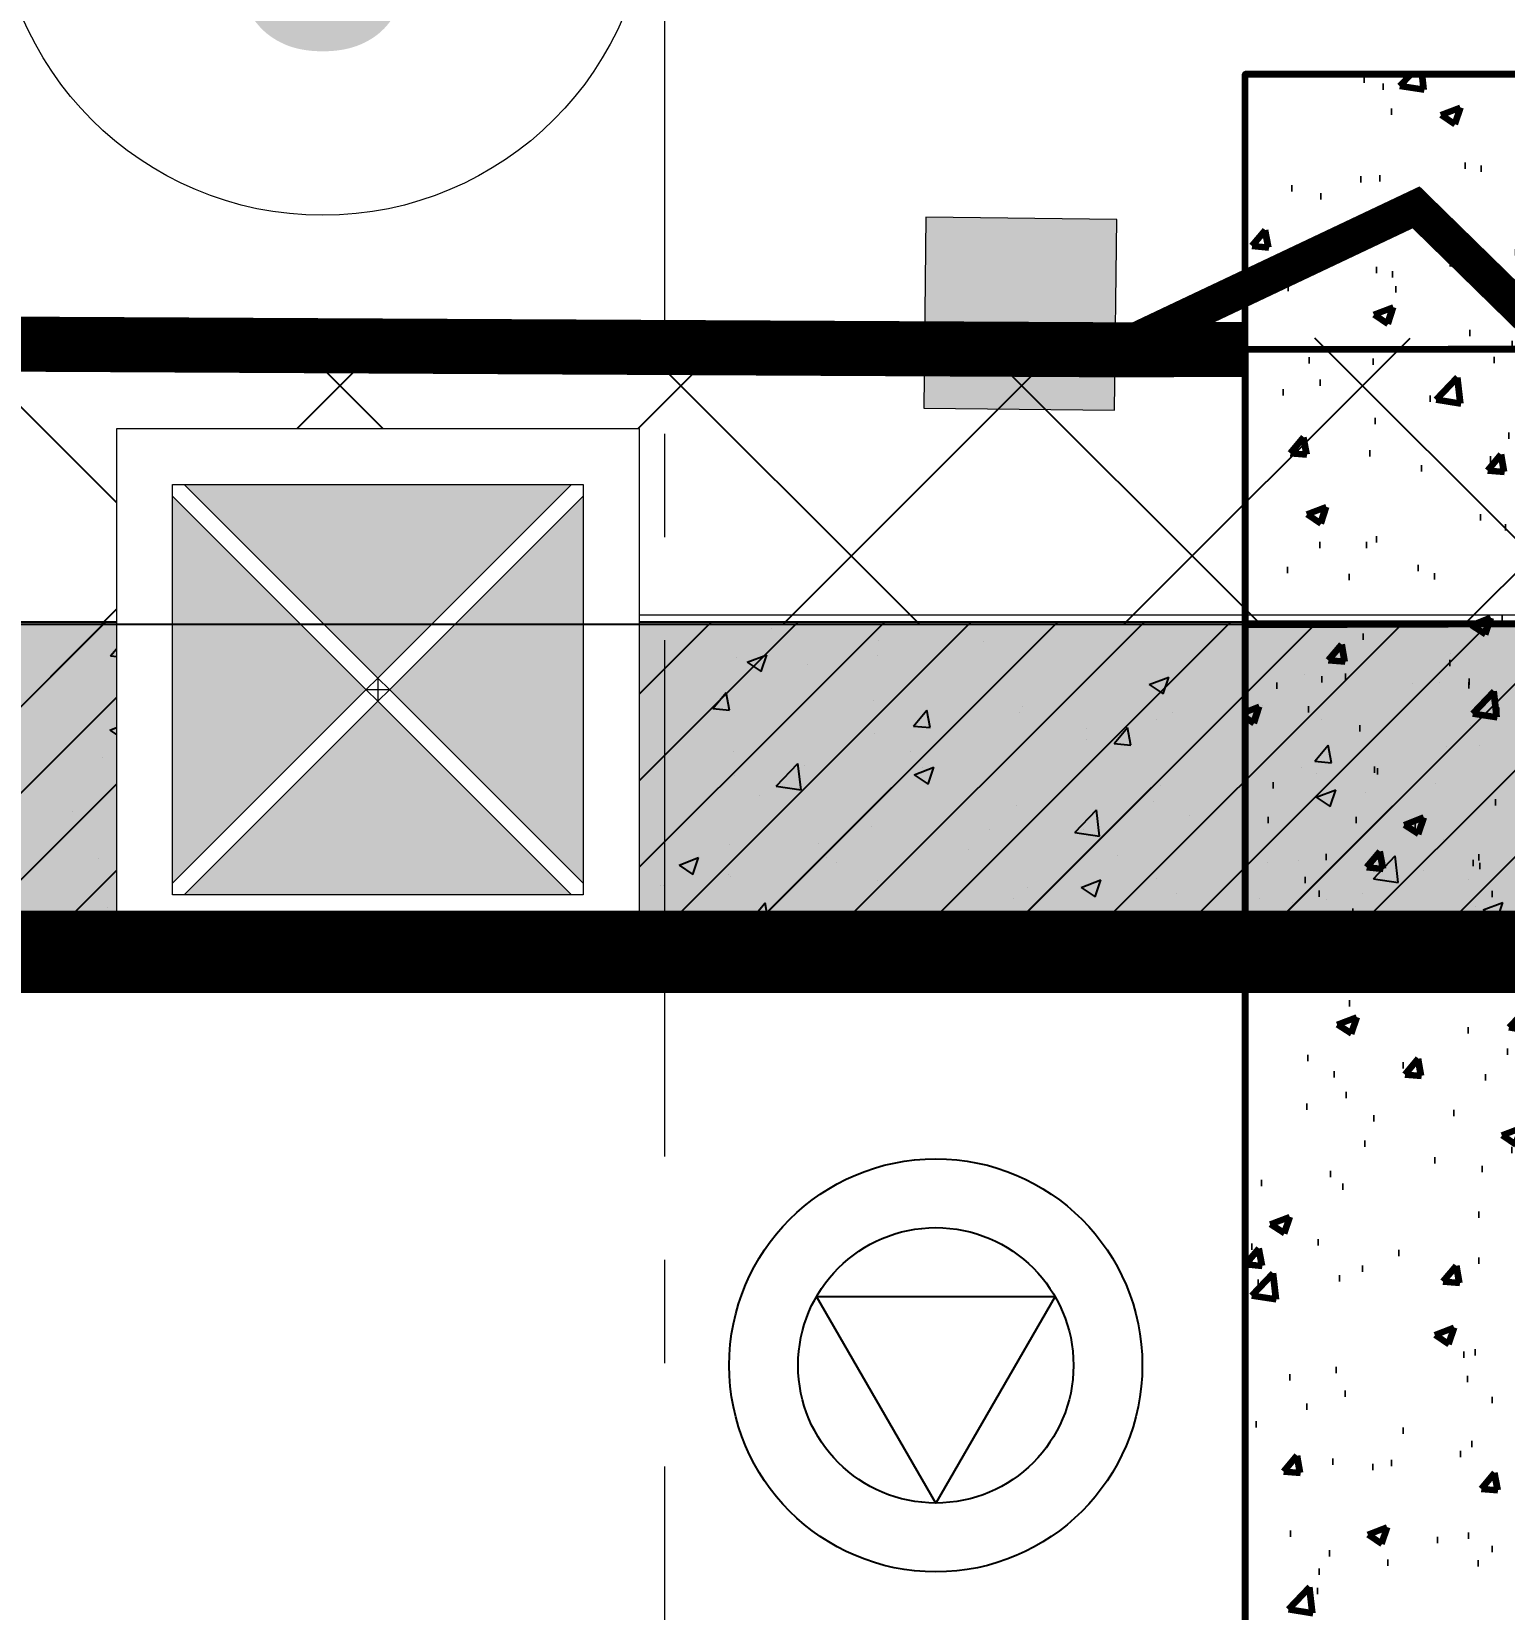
# Model space of a CAD drawing. Header units: millimetres. Extents: x -346728 to 1320345, y -537202 to -385966.
# Drawn here: x 369613 to 374961, y -413728 to -407998 of the extents above; entities that cross this region are included whole.
import ezdxf
from ezdxf.enums import TextEntityAlignment as Align
from ezdxf.xclip import XClip

# ---------------------------------------------------------------- set-up
doc = ezdxf.new("R2010")
doc.units = ezdxf.units.MM
doc.header["$LTSCALE"] = 100
doc.header["$XCLIPFRAME"] = 2
doc.set_wipeout_variables(frame=1)
for name, pattern in [('DASHED2', [0.375, 0.25, -0.125]), ('HIDDEN', [9.525, 6.35, -3.175]), ('X1326_GLB$0$CENTER', [2, 1.25, -0.25, 0.25, -0.25])]:
    doc.linetypes.add(name, pattern=pattern)
for name, color, linetype, lineweight in [('0 T KY HIEU', 7, 'Continuous', 9), ('0 T TEXT', 7, 'Continuous', 13), ('BO TRI CT TAM', 8, 'Continuous', 15), ('L.DUONG', 234, 'Continuous', 15), ('X1326_GLB$0$A-tim', 8, 'X1326_GLB$0$CENTER', 9)]:
    doc.layers.add(name, color=color, linetype=linetype, lineweight=lineweight)
for name, color, linetype in [('DM', 8, 'Continuous'), ('hach', 253, 'Continuous'), ('PL', 3, 'Continuous'), ('thep doc', 6, 'Continuous'), ('W2', 4, 'Continuous'), ('XR_1326_csPL$0$hach', 253, 'Continuous'), ('XR_1326_csPL$0$SY', 1, 'Continuous'), ('XR_1326_csPL$0$W2', 4, 'Continuous')]:
    doc.layers.add(name, color=color, linetype=linetype)
doc.styles.add('VNI-HELSE-CONDENSE', font='VHELVCN.TTF')
doc.linetypes.add('FENCELINE2', pattern='A,0.25,-0.1,[132,ltypeshp.shx,S=0.1,R=0,X=-0.1,Y=0],-0.1,1', length=1.45)

# ---------------------------------------------------------------- blocks, each defined once
blk = doc.blocks.new('LVL-KHUNGTEN')
blk.add_lwpolyline([(61072.9, 41092.8), (119123.5, 41092.8), (119123.5, 61.9), (61072.9, 61.9)], close=True)
blk = doc.blocks.new('mb duong hh')
at = {"layer": '0 T TEXT', "color": 8, "linetype": 'DASHED2', "ltscale": 300}
blk.add_lwpolyline([(75940.4, 34596), (80501.3, 41668.4), (80490.6, 88860.9), (75484.3, 93867.7), (-20031.1, 93859.7), (-33609.9, 75885.4), (-26182.1, 55954.7), (-6300, 2611.9), (0, 0)], close=True, dxfattribs=at)
blk = doc.blocks.new('T STT')
at = {"color": 7, "linetype": 'Continuous'}
blk.add_wipeout([(376643.7, 277984.1), (376755.9, 277976.2), (376878.7, 277948.8), (377024.5, 277887.7), (377155.7, 277798.8), (377265.6, 277687.4), (377334.3, 277588), (377397.7, 277451.4), (377432.6, 277317.1), (377443.7, 277184.1), (377432.5, 277050.8), (377404, 276935.1), (377364.8, 276837.6), (377294.2, 276718.4), (377202.6, 276611.8), (377121.8, 276542.7), (377010.9, 276473.4), (376887.8, 276422.3), (376741.1, 276390.1), (376643.7, 276384.1), (376531.6, 276392), (376392.4, 276424.6), (376244.6, 276490.8), (376127.4, 276573.1), (376049.1, 276649), (375987, 276727.3), (375927.4, 276827.9), (375875.7, 276960.2), (375852.6, 277065.4), (375843.7, 277184.1), (375850, 277284.4), (375876.6, 277411.2), (375908.4, 277499.2), (375963.6, 277605.5), (376039.8, 277708.9), (376130.3, 277797.7), (376215.5, 277859.9), (376312.8, 277912.5), (376425.6, 277953.8), (376556.9, 277979.4)], dxfattribs=at)
at = {"layer": '0 T KY HIEU', "color": 7}
blk.add_circle((376643.7, 277184.1), 800, dxfattribs=at)
at = {"layer": '0 T TEXT', "color": 7, "style": 'VNI-HELSE-CONDENSE'}
blk.add_attdef('0', text='', height=750, dxfattribs=at).set_placement((376643.7, 277184.1), align=Align.MIDDLE_CENTER)
blk = doc.blocks.new('CHOI BAO VE')
at = {"color": 253, "lineweight": 9, "true_color": 0x9ea3a2}
blk.add_wipeout([(-1750, 0), (1750, 0), (1750, 3500), (-1750, 3500)], dxfattribs=at)
at = {"true_color": 0x9ea3a2}
h = blk.add_hatch(color=253, dxfattribs=at)
h.set_gradient(color1=(6, 241, 249), rotation=180, tint=1, name='CURVED')
h.paths.add_polyline_path([(1297, 3125), (-1297, 3125), (0, 1828)])
h = blk.add_hatch(color=253, dxfattribs=at)
h.set_gradient(color1=(6, 241, 249), rotation=270, tint=1, name='CURVED')
h.paths.add_polyline_path([(-1375, 3047), (-1375, 453), (-78, 1750)])
h = blk.add_hatch(color=253, dxfattribs=at)
h.set_gradient(color1=(6, 241, 249), rotation=90, tint=1, name='HEMISPHERICAL')
h.paths.add_polyline_path([(1375, 3047), (78, 1750), (1375, 453)])
h = blk.add_hatch(color=253, dxfattribs=at)
h.set_gradient(color1=(6, 241, 249), tint=1, name='CURVED')
h.paths.add_polyline_path([(0, 1672), (-1297, 375), (1297, 375)])
at = {"layer": 'BO TRI CT TAM', "color": 253, "true_color": 0x9ea3a2}
for p, q in [((1297, 3125), (-1375, 453)), ((1297, 3125), (-1375, 453)), ((1297, 3125), (-1375, 453)), ((-1297, 3125), (1375, 453)), ((-1297, 3125), (1375, 453)), ((-1297, 3125), (1375, 453)), ((-1375, 3047), (1297, 375)), ((-1375, 3047), (1297, 375)), ((-1375, 3047), (1297, 375)), ((1375, 3047), (-1297, 375)), ((1375, 3047), (-1297, 375)), ((1375, 3047), (-1297, 375)), ((0, 1828), (0, 1672)), ((0, 1828), (0, 1672)), ((0, 1828), (0, 1672)), ((-78, 1750), (78, 1750)), ((-78, 1750), (78, 1750)), ((-78, 1750), (78, 1750))]:
    blk.add_line(p, q, dxfattribs=at)
for points in [[(-1750, 0), (1750, 0), (1750, 3500), (-1750, 3500)], [(-1750, 0), (1750, 0), (1750, 3500), (-1750, 3500)], [(-1750, 0), (1750, 0), (1750, 3500), (-1750, 3500)], [(-1375, 375), (1375, 375), (1375, 3125), (-1375, 3125)], [(-1375, 375), (1375, 375), (1375, 3125), (-1375, 3125)], [(-1375, 375), (1375, 375), (1375, 3125), (-1375, 3125)]]:
    blk.add_lwpolyline(points, close=True, dxfattribs=at)
blk = doc.blocks.new('T GATE')
at = {"layer": '0 T KY HIEU', "linetype": 'Continuous', "true_color": 0xff0505}
for points in [[(-3000, -272.3), (-3544.6, -272.3), (-3544.6, 272.3), (-3000, 272.3)], [(4544.6, -272.3), (4000, -272.3), (4000, 272.3), (4544.6, 272.3)]]:
    blk.add_hatch(color=1, dxfattribs=at).paths.add_polyline_path(points)
at = {"layer": '0 T KY HIEU', "color": 1, "linetype": 'Continuous', "true_color": 0xff0505}
for points in [[(-3000, -272.3), (-3544.6, -272.3), (-3544.6, 272.3), (-3000, 272.3)], [(-3544.6, 272.3), (-3000, 272.3), (-3000, -272.3), (-3544.6, -272.3)], [(4544.6, -272.3), (4000, -272.3), (4000, 272.3), (4544.6, 272.3)], [(4000, 272.3), (4544.6, 272.3), (4544.6, -272.3), (4000, -272.3)]]:
    blk.add_lwpolyline(points, close=True, dxfattribs=at)
at = {"layer": '0 T KY HIEU', "color": 1, "linetype": 'Continuous', "true_color": 0xff0505, "const_width": 100}
for points in [[(-3000, 100), (-2145.9, -316.2), (-1591.7, 214.2), (-1037.6, -316.2), (-483.4, 214.2), (70.7, -316.2)], [(4000, 100), (3145.9, -316.2), (2591.7, 214.2), (2037.6, -316.2), (1483.4, 214.2), (929.3, -316.2)]]:
    blk.add_lwpolyline(points, dxfattribs=at)
blk = doc.blocks.new('MB HANG RAO TAM')
h = blk.add_hatch()
h.set_pattern_fill('ANSI37', color=8, scale=7000, style=0)
h.set_pattern_definition([(45, (527887.4, 631399.9), (-618.7184, 618.7184), []), (135, (527887.4, 631399.9), (-618.7184, -618.7184), [])])
h.paths.add_polyline_path([(89794.4, 74797.3), (94796.1, 69797.5), (94804.4, 22611.4), (90245.7, 15544.4), (52522.9, -1634.2), (34323.7, -9922), (14325.3, -19029.1), (8025.5, -16417.2), (-19266.6, 56832.4), (-5687.5, 74797.3), (41806.4, 74797.3), (65796.9, 74797.3)], flags=16)
h.paths.add_polyline_path([(-17292.9, 40146.4), (-15159.6, 40937.9), (-12777.2, 34516.3), (-15127.1, 33730), (-10493, 20001.4), (4783.5, -19372.9), (12547.7, -21453), (91489.9, 14752.5), (95487.5, 20873.6), (95619.7, 46027.1), (95769.8, 74597), (91824.5, 78101.1), (52350.1, 76925.8), (14008, 75822.4), (-9258.6, 75871.1), (-23843.7, 71026.8), (-24251.1, 60760)])
at = {"layer": 'XR_1326_csPL$0$SY', "lineweight": 100}
h = blk.add_hatch(dxfattribs=at)
h.set_pattern_fill('AR-CONC', color=256, scale=100, style=0)
h.set_pattern_definition([(50, (-45059.7, 631401.8), (717.2602, -62.75213), [75, -825]), (355, (-45059.7, 631401.8), (-138.7513, 752.1921), [60, -660]), (100.4514, (-44999.9, 631396.56), (578.5094, 689.4395), [63.7402, -701.1421]), (46.1842, (-45059.7, 631601.8), (1067.241, -165.519), [112.5, -1237.5]), (96.6356, (-44970.8, 631588), (934.6627, 974.1179), [95.6103, -1051.713]), (351.1842, (-45059.7, 631601.8), (934.662, 974.1186), [90, -990]), (21, (-44959.7, 631551.8), (596.90705, -402.6189), [75, -825]), (326, (-44959.7, 631551.8), (243.3153, 725.15), [60, -660]), (71.4514, (-44909.95, 631518.24), (840.2226, 322.5305), [63.7402, -701.1421]), (37.5, (-45059.7, 631401.8), (12.15986, 332.89385), [0, -652, 0, -670, 0, -662.5]), (7.5, (-45059.7, 631401.8), (263.06954, 394.41171), [0, -382, 0, -637, 0, -252.5]), (327.5, (-45282.7, 631401.8), (533.82244, -22.55487), [0, -250, 0, -780, 0, -1035]), (317.5, (-45382.7, 631401.8), (583.18617, 100.105), [0, -325, 0, -518, 0, -735])])
h.paths.add_polyline_path([(6898.1, 73599.7), (6898.1, 71397.3), (12898.1, 71397.3), (12893, 73597.3)], flags=16)
h.paths.add_polyline_path([(13898.1, 76796.8), (13898.9, 69398.2), (5898.1, 69397.3), (5898.1, 76796.8)])
h.paths.add_polyline_path([(12898.1, 75796.9), (12898.1, 74396.8), (6898.1, 74396.8), (6898.1, 75796.8)], flags=16)
at = {"color": 1, "lineweight": 100}
blk.add_line((5898.1, 73596.8, -1666.9), (5898.1, 76796.8, -1666.9), dxfattribs=at)
at = {"color": 3, "lineweight": 100}
for p, q in [((13897.7, 75796.8, 0), (5898.1, 75796.8, 0)), ((13898.1, 74799.7, -1666.9), (5898.1, 74799.7, -1666.9))]:
    blk.add_line(p, q, dxfattribs=at)
at = {"lineweight": 100}
blk.add_line((3790, 73599.7, -2471.8), (11789.9, 73599.7, 0), dxfattribs=at)
at = {"layer": 'XR_1326_csPL$0$SY', "lineweight": 100}
for p, q in [((13898.1, 76796.8, 0), (5898.1, 76796.8, 0)), ((5898.1, 75796.8, -1666.9), (13898.1, 75822.4, 7850)), ((5898.1, 75796.8, 0), (5898.1, 69397.3, 0)), ((5901.3, 74796.8, -1666.9), (13901.3, 74822.4, 7850))]:
    blk.add_line(p, q, dxfattribs=at)
at = {"layer": 'XR_1326_csPL$0$SY', "lineweight": 100, "elevation": -1666.9}
blk.add_lwpolyline([(13898.1, 76796.8), (13898.9, 69398.2), (5898.1, 69397.3), (5898.1, 76796.8)], close=True, dxfattribs=at)
at = {"layer": 'XR_1326_csPL$0$SY', "lineweight": 100, "elevation": 0}
for points in [[(5898.1, 75796.8), (13898.1, 75822.4), (13898.1, 72999.7)], [(13898.1, 72699.7), (13898.1, 69398.2), (5898.1, 69397.3), (5898.1, 75796.8)]]:
    blk.add_lwpolyline(points, dxfattribs=at)
at = {"layer": 'XR_1326_csPL$0$W2'}
blk.add_line((5898.1, 75796.8, 4093.5), (5898.1, 74797.3, 0), dxfattribs=at)
at = {"layer": '0 T KY HIEU', "color": 1, "extrusion": (-0.005274, -4.61231e-05, 0.999986), "xscale": -1.272019316586716, "yscale": 1.272019516265732, "zscale": 1.272019153983024, "rotation": 179.3651580579428}
blk.add_blockref('T GATE', (9273.3, 75880.4, 5487.8), dxfattribs=at)
ref = blk.add_blockref('T STT', (-556228.9, -333751.9, -2471.8), dxfattribs=dict(xscale=1.483571909629973, yscale=1.483571909629973, zscale=1.483571909629973))
ref.add_attrib('0', '8', dxfattribs={"layer": '0 T TEXT', "color": 7, "height": 1150, "style": 'VNI-HELSE-CONDENSE'}).set_placement((2549.1, 77470.7, -2471.8), align=Align.MIDDLE_CENTER)
at = {"layer": 'BO TRI CT TAM', "color": 9, "xscale": -0.5420067941304296, "yscale": 0.5420067941271327, "zscale": 0.5420067941272464}
blk.add_blockref('CHOI BAO VE', (2749.3, 73612.4, 0), dxfattribs=at)
at = {"layer": 'L.DUONG', "color": 94, "linetype": 'FENCELINE2', "ltscale": 25, "const_width": 200, "elevation": 7850}
blk.add_lwpolyline([(-15197.7, 33706.3), (-12777.2, 34516.3), (-15159.6, 40937.9), (-17346.2, 40126.7), (-24251.1, 60760), (-23843.7, 71026.8), (-9258.6, 75871.1), (5427.1, 75795.3), (5898.1, 75796.8)], dxfattribs=at)
at = {"layer": 'thep doc'}
blk.add_line((3188.7, 73599.7, 0), (12567.6, 73599.7, 0), dxfattribs=at)
at = {"layer": 'XR_1326_csPL$0$W2', "color": 7, "ltscale": 0.5, "elevation": 0}
blk.add_lwpolyline([(8025.5, -16417.2), (14325.3, -19029.1), (90245.7, 15544.4), (94804.4, 22611.4), (94796.1, 69797.5), (89794.4, 74797.3), (-5687.5, 74797.3), (-19266.6, 56832.4)], close=True, dxfattribs=at)

msp = doc.modelspace()

# ---------------------------------------------------------------- hatches: boundary and pattern name
at = {"layer": 'hach'}
h = msp.add_hatch(dxfattribs=at)
h.set_pattern_fill('ANSI31', color=256, scale=70)
h.set_pattern_definition([(45, (342151.22, -508591.22), (-157.15448, 157.15448), [])])
h.paths.add_polyline_path([(362433.4, -410142.2), (348853.9, -428107.5), (376146.7, -501359), (382446.8, -503970.9), (458369.1, -469396.6), (462927.9, -462329.4), (462919.8, -415142.7), (457917.8, -410142.2)])
h.paths.add_polyline_path([(363030.6, -411342.2), (350208.3, -428305.7), (377088.8, -500450.6), (382424.3, -502662.6), (457551.5, -468450.4), (461727.8, -461976.1), (461719.7, -415639.4), (457420.9, -411342.2)], flags=16)
h = msp.add_hatch(dxfattribs=at)
h.set_pattern_fill('AR-CONC', color=256, scale=4)
h.set_pattern_definition([(50, (342151.2, -508591.2), (728.7387, -63.7563), [76.2, -838.2]), (355, (342151.2, -508591.2), (-140.9737, 764.2274), [60.96, -670.5623]), (100.45144, (342211.95, -508596.54), (587.765, 700.471), [64.76, -712.361]), (46.1842, (342151.2, -508388), (1084.316, -168.1693), [114.3, -1257.3]), (96.63556, (342241.6, -508402), (949.6165, 989.7045), [97.14, -1068.5424]), (351.18415, (342151.2, -508388), (949.6165, 989.7045), [91.44, -1005.839]), (21, (342252.8, -508438.8), (606.4576, -409.0608), [76.2, -838.2]), (326, (342252.8, -508438.8), (247.208, 736.752), [60.96, -670.56]), (71.45144, (342303.36, -508472.9), (853.6657, 327.691), [64.76, -712.3598]), (37.5, (342151.22, -508591.22), (12.3544, 338.22016), [0, -662.432, 0, -680.72, 0, -673.1]), (7.5, (342151.22, -508591.22), (267.27865, 400.7223), [0, -388.112, 0, -647.192, 0, -256.54]), (327.5, (341924.65, -508591.22), (542.3624, -22.91498), [0, -254, 0, -792.48, 0, -1051.56]), (317.5, (341823.05, -508591.2), (592.5167, 101.706), [0, -330.2, 0, -526.288, 0, -746.76])])
h.paths.add_polyline_path([(362433.4, -410142.2), (348853.9, -428107.5), (376146.7, -501359), (382446.8, -503970.9), (458369.1, -469396.6), (462927.9, -462329.4), (462919.8, -415142.7), (457917.8, -410142.2)])
h.paths.add_polyline_path([(363030.6, -411342.2), (350208.3, -428305.7), (377088.8, -500450.6), (382424.3, -502662.6), (457551.5, -468450.4), (461727.8, -461976.1), (461719.7, -415639.4), (457420.9, -411342.2)], flags=16)

# ---------------------------------------------------------------- linework, layer by layer
at = {"layer": 'PL', "elevation": -1404.9}
msp.add_lwpolyline([(372463.3, -412591.6), (373329.3, -412591.6), (372896.3, -413341.6)], close=True, dxfattribs=at)
msp.add_lwpolyline([(372463.3, -412591.6), (373329.3, -412591.6), (372896.3, -413341.6)], close=True, dxfattribs=at)
at = {"layer": 'PL'}
for radius in [750, 750, 500, 500]:
    msp.add_circle((372896.3, -412841.6, -1404.9), radius, dxfattribs=at)
at = {"layer": 'W2', "ltscale": 0.5, "elevation": -1404.9}
for points in [[(362433.4, -410142.2), (348853.9, -428107.5), (376146.7, -501359), (382446.8, -503970.9), (458369.1, -469396.6), (462927.9, -462329.4), (462919.6, -415142.1), (457917.8, -410142.2)], [(363030.6, -411342.2), (350208.3, -428305.7), (377088.8, -500450.6), (382424.3, -502662.6), (457551.5, -468450.4), (461727.8, -461976.1), (461719.7, -415639.4), (457420.9, -411342.2)]]:
    msp.add_lwpolyline(points, close=True, dxfattribs=at)
at = {"layer": 'X1326_GLB$0$A-tim', "ltscale": 15}
msp.add_line((371911.3, -398208.6, -1404.9), (371911.3, -512162.7, -1404.9), dxfattribs=at)
at = {"layer": 'XR_1326_csPL$0$hach', "color": 250}
for p, q in [((368680.8, -411342.2, -1404.9), (369880.8, -410142.2, -1404.9)), ((368995.1, -411342.2, -1404.9), (370195.1, -410142.2, -1404.9)), ((369309.4, -411342.2, -1404.9), (370509.4, -410142.2, -1404.9)), ((369623.7, -411342.2, -1404.9), (370823.7, -410142.2, -1404.9)), ((369938, -411342.2, -1404.9), (371138, -410142.2, -1404.9)), ((370252.3, -411342.2, -1404.9), (371452.3, -410142.2, -1404.9)), ((370566.6, -411342.2, -1404.9), (371766.6, -410142.2, -1404.9)), ((370623.4, -410147.3, -1404.9), (370623.4, -410147.3, -1404.9)), ((370775.8, -410149.3, -1404.9), (370775.8, -410149.3, -1404.9)), ((370880.9, -411342.2, -1404.9), (372080.9, -410142.2, -1404.9)), ((371195.2, -411342.2, -1404.9), (372395.2, -410142.2, -1404.9)), ((371509.6, -411342.2, -1404.9), (372709.6, -410142.2, -1404.9)), ((371823.9, -411342.2, -1404.9), (373023.9, -410142.2, -1404.9)), ((372138.2, -411342.2, -1404.9), (373338.2, -410142.2, -1404.9)), ((372299, -410166.4, -1404.9), (372299, -410166.4, -1404.9)), ((372452.5, -411342.2, -1404.9), (373652.5, -410142.2, -1404.9)), ((372766.8, -411342.2, -1404.9), (373966.8, -410142.2, -1404.9)), ((373081.1, -411342.2, -1404.9), (374281.1, -410142.2, -1404.9)), ((373395.4, -411342.2, -1404.9), (374595.4, -410142.2, -1404.9)), ((373709.7, -411342.2, -1404.9), (374909.7, -410142.2, -1404.9)), ((374024, -411342.2, -1404.9), (375224, -410142.2, -1404.9)), ((374338.3, -411342.2, -1404.9), (375538.3, -410142.2, -1404.9)), ((374652.6, -411342.2, -1404.9), (375852.6, -410142.2, -1404.9)), ((369900, -410265.2, -1404.9), (369949, -410206.8, -1404.9)), ((369960.9, -410270.4, -1404.9), (369949.2, -410206.8, -1404.9)), ((370101.8, -410218.8, -1404.9), (370101.8, -410218.8, -1404.9)), ((370391, -410200, -1404.9), (370391, -410200, -1404.9)), ((370751.1, -410206.7, -1404.9), (370801.7, -410240.8, -1404.9)), ((370751.2, -410206.6, -1404.9), (370822.3, -410179.3, -1404.9)), ((370801.7, -410240.8, -1404.9), (370822.3, -410179.4, -1404.9)), ((372686.8, -410207.7, -1404.9), (372686.8, -410207.7, -1404.9)), ((373070.1, -410212.8, -1404.9), (373070.1, -410212.8, -1404.9)), ((369900, -410265.2, -1404.9), (369960.8, -410270.5, -1404.9)), ((370136.7, -410233.5, -1404.9), (370136.7, -410233.5, -1404.9)), ((370628.8, -410328.9, -1404.9), (370677.7, -410270.5, -1404.9)), ((370689.6, -410334.2, -1404.9), (370677.9, -410270.5, -1404.9)), ((371706.5, -410268.1, -1404.9), (371706.5, -410268.1, -1404.9)), ((372173.6, -410272.7, -1404.9), (372173.6, -410272.7, -1404.9)), ((372211.3, -410288, -1404.9), (372282.4, -410260.7, -1404.9)), ((372261.8, -410322.2, -1404.9), (372282.4, -410260.8, -1404.9)), ((372685.4, -410263.5, -1404.9), (372685.4, -410263.5, -1404.9)), ((374764.7, -410257, -1404.9), (374764.7, -410257, -1404.9)), ((369958.1, -410311.7, -1404.9), (369958.1, -410311.7, -1404.9)), ((370148, -410401.6, -1404.9), (370227.1, -410319.2, -1404.9)), ((370238.4, -410415.7, -1404.9), (370227.1, -410319.2, -1404.9)), ((370500.5, -410334.6, -1404.9), (370500.5, -410334.6, -1404.9)), ((370628.8, -410328.9, -1404.9), (370689.5, -410334.2, -1404.9)), ((371357.5, -410392.7, -1404.9), (371406.5, -410334.3, -1404.9)), ((371418.4, -410398, -1404.9), (371406.6, -410334.3, -1404.9)), ((371651.9, -410344.3, -1404.9), (371651.9, -410344.3, -1404.9)), ((372211.3, -410288.1, -1404.9), (372261.8, -410322.2, -1404.9)), ((372431, -410296.9, -1404.9), (372431, -410296.9, -1404.9)), ((373671.4, -410369.4, -1404.9), (373742.6, -410342.1, -1404.9)), ((373721.9, -410403.5, -1404.9), (373742.5, -410342.2, -1404.9)), ((374237, -410333.1, -1404.9), (374237, -410333.1, -1404.9)), ((371042.9, -410357.5, -1404.9), (371042.9, -410357.5, -1404.9)), ((371114, -410369.8, -1404.9), (371114, -410369.8, -1404.9)), ((371357.5, -410392.7, -1404.9), (371418.2, -410398, -1404.9)), ((371585.2, -410380.4, -1404.9), (371585.2, -410380.4, -1404.9)), ((371789.3, -410381.4, -1404.9), (371789.3, -410381.4, -1404.9)), ((372086.2, -410456.4, -1404.9), (372135.2, -410398.1, -1404.9)), ((372147.1, -410461.7, -1404.9), (372135.4, -410398, -1404.9)), ((373671.4, -410369.5, -1404.9), (373721.9, -410403.5, -1404.9)), ((373723.8, -410398.2, -1404.9), (373723.8, -410398.2, -1404.9)), ((374627.1, -410365.8, -1404.9), (374627.1, -410365.8, -1404.9)), ((374725.3, -410360.4, -1404.9), (374725.3, -410360.4, -1404.9)), ((370148, -410401.7, -1404.9), (370238.3, -410415.7, -1404.9)), ((371124.2, -410420.4, -1404.9), (371124.2, -410420.4, -1404.9)), ((371404.6, -410432.1, -1404.9), (371404.6, -410432.1, -1404.9)), ((372086.2, -410456.4, -1404.9), (372147, -410461.7, -1404.9)), ((372127.6, -410403.3, -1404.9), (372127.6, -410403.3, -1404.9)), ((372670, -410426.2, -1404.9), (372670, -410426.2, -1404.9)), ((373212.3, -410449.2, -1404.9), (373212.3, -410449.2, -1404.9)), ((374083.7, -410444.9, -1404.9), (374083.7, -410444.9, -1404.9)), ((369897.5, -410534.3, -1404.9), (369968.6, -410507, -1404.9)), ((369948, -410568.5, -1404.9), (369968.6, -410507.1, -1404.9)), ((370521.4, -410471.5, -1404.9), (370521.4, -410471.5, -1404.9)), ((370611, -410485.5, -1404.9), (370611, -410485.5, -1404.9)), ((371150.2, -410465.6, -1404.9), (371150.2, -410465.6, -1404.9)), ((371232.3, -410569.8, -1404.9), (371311.4, -410487.3, -1404.9)), ((371322.7, -410583.8, -1404.9), (371311.4, -410487.3, -1404.9)), ((372815, -410520.2, -1404.9), (372864, -410461.8, -1404.9)), ((372875.9, -410525.5, -1404.9), (372864.1, -410461.8, -1404.9)), ((373202.1, -410469.7, -1404.9), (373202.1, -410469.7, -1404.9)), ((373698.9, -410495.6, -1404.9), (373698.9, -410495.6, -1404.9)), ((373754.7, -410472.1, -1404.9), (373754.7, -410472.1, -1404.9)), ((374034.6, -410467.5, -1404.9), (374034.6, -410467.5, -1404.9)), ((374297, -410495, -1404.9), (374297, -410495, -1404.9)), ((369897.5, -410534.4, -1404.9), (369948, -410568.5, -1404.9)), ((369928.9, -410573.2, -1404.9), (369928.9, -410573.2, -1404.9)), ((370089.4, -410557, -1404.9), (370089.4, -410557, -1404.9)), ((370508.6, -410550, -1404.9), (370508.6, -410550, -1404.9)), ((371232.3, -410569.9, -1404.9), (371322.7, -410583.9, -1404.9)), ((372674.4, -410545.9, -1404.9), (372674.4, -410545.9, -1404.9)), ((372815, -410520.2, -1404.9), (372875.7, -410525.5, -1404.9)), ((373442.1, -410569.2, -1404.9), (373442.1, -410569.2, -1404.9)), ((373444.5, -410529, -1404.9), (373444.5, -410529, -1404.9)), ((373543.7, -410583.9, -1404.9), (373592.7, -410525.6, -1404.9)), ((373604.6, -410589.2, -1404.9), (373592.8, -410525.5, -1404.9)), ((374839.4, -410517.9, -1404.9), (374839.4, -410517.9, -1404.9)), ((370123.8, -410600.7, -1404.9), (370123.8, -410600.7, -1404.9)), ((371357.6, -410615.7, -1404.9), (371428.8, -410588.4, -1404.9)), ((371357.6, -410615.8, -1404.9), (371408.1, -410649.9, -1404.9)), ((371408.1, -410649.9, -1404.9), (371428.7, -410588.5, -1404.9)), ((372161.2, -410610.9, -1404.9), (372161.2, -410610.9, -1404.9)), ((372802.9, -410613.5, -1404.9), (372802.9, -410613.5, -1404.9)), ((373543.7, -410583.9, -1404.9), (373604.4, -410589.3, -1404.9)), ((374272.5, -410647.7, -1404.9), (374321.4, -410589.3, -1404.9)), ((374333.3, -410653, -1404.9), (374321.6, -410589.3, -1404.9)), ((374752.3, -410595.2, -1404.9), (374752.3, -410595.2, -1404.9)), ((374870.6, -410588.8, -1404.9), (374870.6, -410588.8, -1404.9)), ((369869.4, -410634.2, -1404.9), (369869.4, -410634.2, -1404.9)), ((371639.6, -410682.5, -1404.9), (371639.6, -410682.5, -1404.9)), ((372316.6, -410738, -1404.9), (372395.7, -410655.5, -1404.9)), ((372407, -410752, -1404.9), (372395.8, -410655.5, -1404.9)), ((372418.1, -410664.2, -1404.9), (372418.1, -410664.2, -1404.9)), ((372817.7, -410697.1, -1404.9), (372888.9, -410669.8, -1404.9)), ((372849.6, -410670.9, -1404.9), (372849.6, -410670.9, -1404.9)), ((372868.3, -410731.2, -1404.9), (372888.9, -410669.8, -1404.9)), ((374224.6, -410671.4, -1404.9), (374224.6, -410671.4, -1404.9)), ((374272.5, -410647.7, -1404.9), (374333.2, -410653, -1404.9)), ((372163.7, -410697.7, -1404.9), (372163.7, -410697.7, -1404.9)), ((372316.6, -410738, -1404.9), (372407, -410752.1, -1404.9)), ((372817.7, -410697.1, -1404.9), (372868.2, -410731.2, -1404.9)), ((373711.4, -410736.4, -1404.9), (373711.4, -410736.4, -1404.9)), ((374278, -410690.5, -1404.9), (374278, -410690.5, -1404.9)), ((374712.4, -410727.7, -1404.9), (374712.4, -410727.7, -1404.9)), ((371111.9, -410758.7, -1404.9), (371111.9, -410758.7, -1404.9)), ((371522.1, -410782.1, -1404.9), (371522.1, -410782.1, -1404.9)), ((372257, -410772.6, -1404.9), (372257, -410772.6, -1404.9)), ((373685.5, -410792.2, -1404.9), (373685.5, -410792.2, -1404.9)), ((374277.8, -410778.5, -1404.9), (374328.4, -410812.6, -1404.9)), ((374277.9, -410778.4, -1404.9), (374349, -410751.1, -1404.9)), ((374328.4, -410812.6, -1404.9), (374349, -410751.2, -1404.9)), ((374458, -410761.1, -1404.9), (374458, -410761.1, -1404.9)), ((369760.3, -410830.8, -1404.9), (369760.3, -410830.8, -1404.9)), ((370302.7, -410853.7, -1404.9), (370302.7, -410853.7, -1404.9)), ((370598.7, -410823.7, -1404.9), (370598.7, -410823.7, -1404.9)), ((371137.3, -410832.8, -1404.9), (371137.3, -410832.8, -1404.9)), ((373189.8, -410807.9, -1404.9), (373189.8, -410807.9, -1404.9)), ((373400.9, -410906.2, -1404.9), (373480, -410823.7, -1404.9)), ((373491.3, -410920.2, -1404.9), (373480.1, -410823.7, -1404.9)), ((373816.4, -410845.6, -1404.9), (373816.4, -410845.6, -1404.9)), ((370077, -410895.2, -1404.9), (370077, -410895.2, -1404.9)), ((370504, -410943.4, -1404.9), (370575.1, -410916.1, -1404.9)), ((370554.5, -410977.6, -1404.9), (370575.1, -410916.2, -1404.9)), ((370845, -410876.7, -1404.9), (370845, -410876.7, -1404.9)), ((370882.9, -410866.3, -1404.9), (370882.9, -410866.3, -1404.9)), ((371387.4, -410899.6, -1404.9), (371387.4, -410899.6, -1404.9)), ((371664.5, -410874.3, -1404.9), (371664.5, -410874.3, -1404.9)), ((372662.1, -410884.1, -1404.9), (372662.1, -410884.1, -1404.9)), ((373093, -410894, -1404.9), (373093, -410894, -1404.9)), ((373400.9, -410906.2, -1404.9), (373491.3, -410920.2, -1404.9)), ((373431.6, -410896.3, -1404.9), (373431.6, -410896.3, -1404.9)), ((369974.5, -410967.3, -1404.9), (369974.5, -410967.3, -1404.9)), ((370041, -411029.4, -1404.9), (370090, -410971, -1404.9)), ((370101.9, -411034.7, -1404.9), (370090.1, -410971, -1404.9)), ((370241.3, -410950.8, -1404.9), (370241.3, -410950.8, -1404.9)), ((370503.9, -410943.5, -1404.9), (370554.5, -410977.6, -1404.9)), ((371929.8, -410922.5, -1404.9), (371929.8, -410922.5, -1404.9)), ((372148.9, -410949.2, -1404.9), (372148.9, -410949.2, -1404.9)), ((372472.1, -410945.4, -1404.9), (372472.1, -410945.4, -1404.9)), ((373014.5, -410968.3, -1404.9), (373014.5, -410968.3, -1404.9)), ((373177.2, -410929.8, -1404.9), (373177.2, -410929.8, -1404.9)), ((374739.9, -410933.4, -1404.9), (374739.9, -410933.4, -1404.9)), ((369856.5, -411001.4, -1404.9), (369856.5, -411001.4, -1404.9)), ((370041, -411029.4, -1404.9), (370101.7, -411034.7, -1404.9)), ((370516.9, -410990.2, -1404.9), (370516.9, -410990.2, -1404.9)), ((371059.2, -411013.1, -1404.9), (371059.2, -411013.1, -1404.9)), ((371072, -410976, -1404.9), (371072, -410976, -1404.9)), ((371627.2, -411020.7, -1404.9), (371627.2, -411020.7, -1404.9)), ((371964, -411024.8, -1404.9), (372014.6, -411058.9, -1404.9)), ((371964.1, -411024.8, -1404.9), (372035.2, -410997.5, -1404.9)), ((372014.6, -411058.9, -1404.9), (372035.2, -410997.5, -1404.9)), ((372500.5, -410995.7, -1404.9), (372500.5, -410995.7, -1404.9)), ((372535.6, -411014.2, -1404.9), (372535.6, -411014.2, -1404.9)), ((373556.8, -410991.2, -1404.9), (373556.8, -410991.2, -1404.9)), ((374099.2, -411014.2, -1404.9), (374099.2, -411014.2, -1404.9)), ((374212.2, -411009.6, -1404.9), (374212.2, -411009.6, -1404.9)), ((374485.2, -411074.3, -1404.9), (374564.4, -410991.8, -1404.9)), ((374575.6, -411088.3, -1404.9), (374564.4, -410991.8, -1404.9)), ((370479.5, -411077.7, -1404.9), (370479.5, -411077.7, -1404.9)), ((370769.7, -411093.1, -1404.9), (370818.7, -411034.8, -1404.9)), ((370830.6, -411098.4, -1404.9), (370818.9, -411034.7, -1404.9)), ((371601.6, -411036.1, -1404.9), (371601.6, -411036.1, -1404.9)), ((372144, -411059, -1404.9), (372144, -411059, -1404.9)), ((372150.8, -411064.9, -1404.9), (372150.8, -411064.9, -1404.9)), ((372686.3, -411081.9, -1404.9), (372686.3, -411081.9, -1404.9)), ((373424.2, -411106.1, -1404.9), (373495.3, -411078.8, -1404.9)), ((373474.7, -411140.3, -1404.9), (373495.3, -411078.9, -1404.9)), ((373699.1, -411074.6, -1404.9), (373699.1, -411074.6, -1404.9)), ((374485.2, -411074.4, -1404.9), (374575.6, -411088.4, -1404.9)), ((374641.6, -411037.1, -1404.9), (374641.6, -411037.1, -1404.9)), ((374666.1, -411046.1, -1404.9), (374666.1, -411046.1, -1404.9)), ((374829.9, -411077.7, -1404.9), (374829.9, -411077.7, -1404.9)), ((370769.7, -411093.1, -1404.9), (370830.5, -411098.5, -1404.9)), ((371099.5, -411096.9, -1404.9), (371099.5, -411096.9, -1404.9)), ((371498.5, -411156.9, -1404.9), (371547.5, -411098.5, -1404.9)), ((371559.4, -411162.2, -1404.9), (371547.6, -411098.5, -1404.9)), ((371896.4, -411098.4, -1404.9), (371896.4, -411098.4, -1404.9)), ((371908, -411097.4, -1404.9), (371908, -411097.4, -1404.9)), ((373177.4, -411146.2, -1404.9), (373177.4, -411146.2, -1404.9)), ((373228.7, -411104.8, -1404.9), (373228.7, -411104.8, -1404.9)), ((373424.2, -411106.2, -1404.9), (373474.7, -411140.3, -1404.9)), ((373771.1, -411127.7, -1404.9), (373771.1, -411127.7, -1404.9)), ((374445.1, -411128.4, -1404.9), (374445.1, -411128.4, -1404.9)), ((369887, -411179.4, -1404.9), (369887, -411179.4, -1404.9)), ((370586.3, -411161.9, -1404.9), (370586.3, -411161.9, -1404.9)), ((371254.8, -411182.9, -1404.9), (371254.8, -411182.9, -1404.9)), ((371315.5, -411199.1, -1404.9), (371315.5, -411199.1, -1404.9)), ((371498.5, -411156.9, -1404.9), (371559.2, -411162.2, -1404.9)), ((372227.2, -411220.7, -1404.9), (372276.2, -411162.3, -1404.9)), ((372288.1, -411225.9, -1404.9), (372276.3, -411162.3, -1404.9)), ((374073.6, -411147.8, -1404.9), (374073.6, -411147.8, -1404.9)), ((374190.8, -411161.9, -1404.9), (374190.8, -411161.9, -1404.9)), ((374313.4, -411150.6, -1404.9), (374313.4, -411150.6, -1404.9)), ((374855.8, -411173.5, -1404.9), (374855.8, -411173.5, -1404.9)), ((374884.3, -411187.5, -1404.9), (374955.5, -411160.2, -1404.9)), ((374884.3, -411187.6, -1404.9), (374934.8, -411221.7, -1404.9)), ((374934.8, -411221.7, -1404.9), (374955.4, -411160.3, -1404.9)), ((369650.3, -411271.1, -1404.9), (369721.4, -411243.8, -1404.9)), ((369700.8, -411305.2, -1404.9), (369721.4, -411243.9, -1404.9)), ((370064.7, -411233.5, -1404.9), (370064.7, -411233.5, -1404.9)), ((370870, -411233.5, -1404.9), (370870, -411233.5, -1404.9)), ((372227.2, -411220.7, -1404.9), (372287.9, -411226, -1404.9)), ((372649.7, -411222.3, -1404.9), (372649.7, -411222.3, -1404.9)), ((372956, -411284.4, -1404.9), (373004.9, -411226, -1404.9)), ((373016.8, -411289.7, -1404.9), (373005.1, -411226, -1404.9)), ((373481, -411249.5, -1404.9), (373481, -411249.5, -1404.9)), ((373549.1, -411246.3, -1404.9), (373549.1, -411246.3, -1404.9)), ((369650.3, -411271.2, -1404.9), (369700.8, -411305.2, -1404.9)), ((370615.7, -411267, -1404.9), (370615.7, -411267, -1404.9)), ((370722.9, -411300.8, -1404.9), (370722.9, -411300.8, -1404.9)), ((372136.5, -411287.4, -1404.9), (372136.5, -411287.4, -1404.9)), ((372956, -411284.4, -1404.9), (373016.7, -411289.7, -1404.9)), ((373164.3, -411297, -1404.9), (373164.3, -411297, -1404.9)), ((373689.7, -411342.2, -1404.9), (373733.7, -411289.8, -1404.9)), ((373743.5, -411342.2, -1404.9), (373733.8, -411289.8, -1404.9)), ((374727.6, -411271.6, -1404.9), (374727.6, -411271.6, -1404.9)), ((371137.2, -411342.2, -1404.9), (371181.6, -411325.1, -1404.9)), ((371175.8, -411342.2, -1404.9), (371181.5, -411325.2, -1404.9)), ((372910, -411330.5, -1404.9), (372910, -411330.5, -1404.9))]:
    msp.add_line(p, q, dxfattribs=at)
at = {"layer": 'XR_1326_csPL$0$W2', "color": 7, "ltscale": 0.5}
for p, q in [((457917.8, -410142.2, -1404.9), (362433.4, -410142.2, -1404.9)), ((457420.9, -411342.2, -1404.9), (363030.6, -411342.2, -1404.9))]:
    msp.add_line(p, q, dxfattribs=at)

# ---------------------------------------------------------------- block references
at = {"extrusion": (0.00597, -2.28885e-18, 0.999982), "xscale": 3.385207865094198, "yscale": 3.385207865094198, "zscale": 3.385207865094198}
msp.add_blockref('LVL-KHUNGTEN', (112985.2, -525073.6, 1027.7), dxfattribs=at)
ref = msp.add_blockref('mb duong hh', (382446.7, -503978, 0))
XClip(ref).set_block_clipping_path([(-58962.6888090824, -15358.4345334051), (108047.3313388755, 114603.0144500207)])

# ---------------------------------------------------------------- next in the draw order: block references
msp.add_blockref('MB HANG RAO TAM', (368121.2, -484948.9, 0))

# ---------------------------------------------------------------- next in the draw order: linework, layer by layer
at = {"layer": 'DM', "color": 7, "linetype": 'HIDDEN', "const_width": 300, "elevation": -1404.9}
msp.add_lwpolyline([(402699.2, -411339.8), (363030.2, -411339.8), (350208, -428303.3), (357811, -448709.2), (402699.2, -448789.1)], close=True, dxfattribs=at)

doc.saveas('drawing.dxf')
